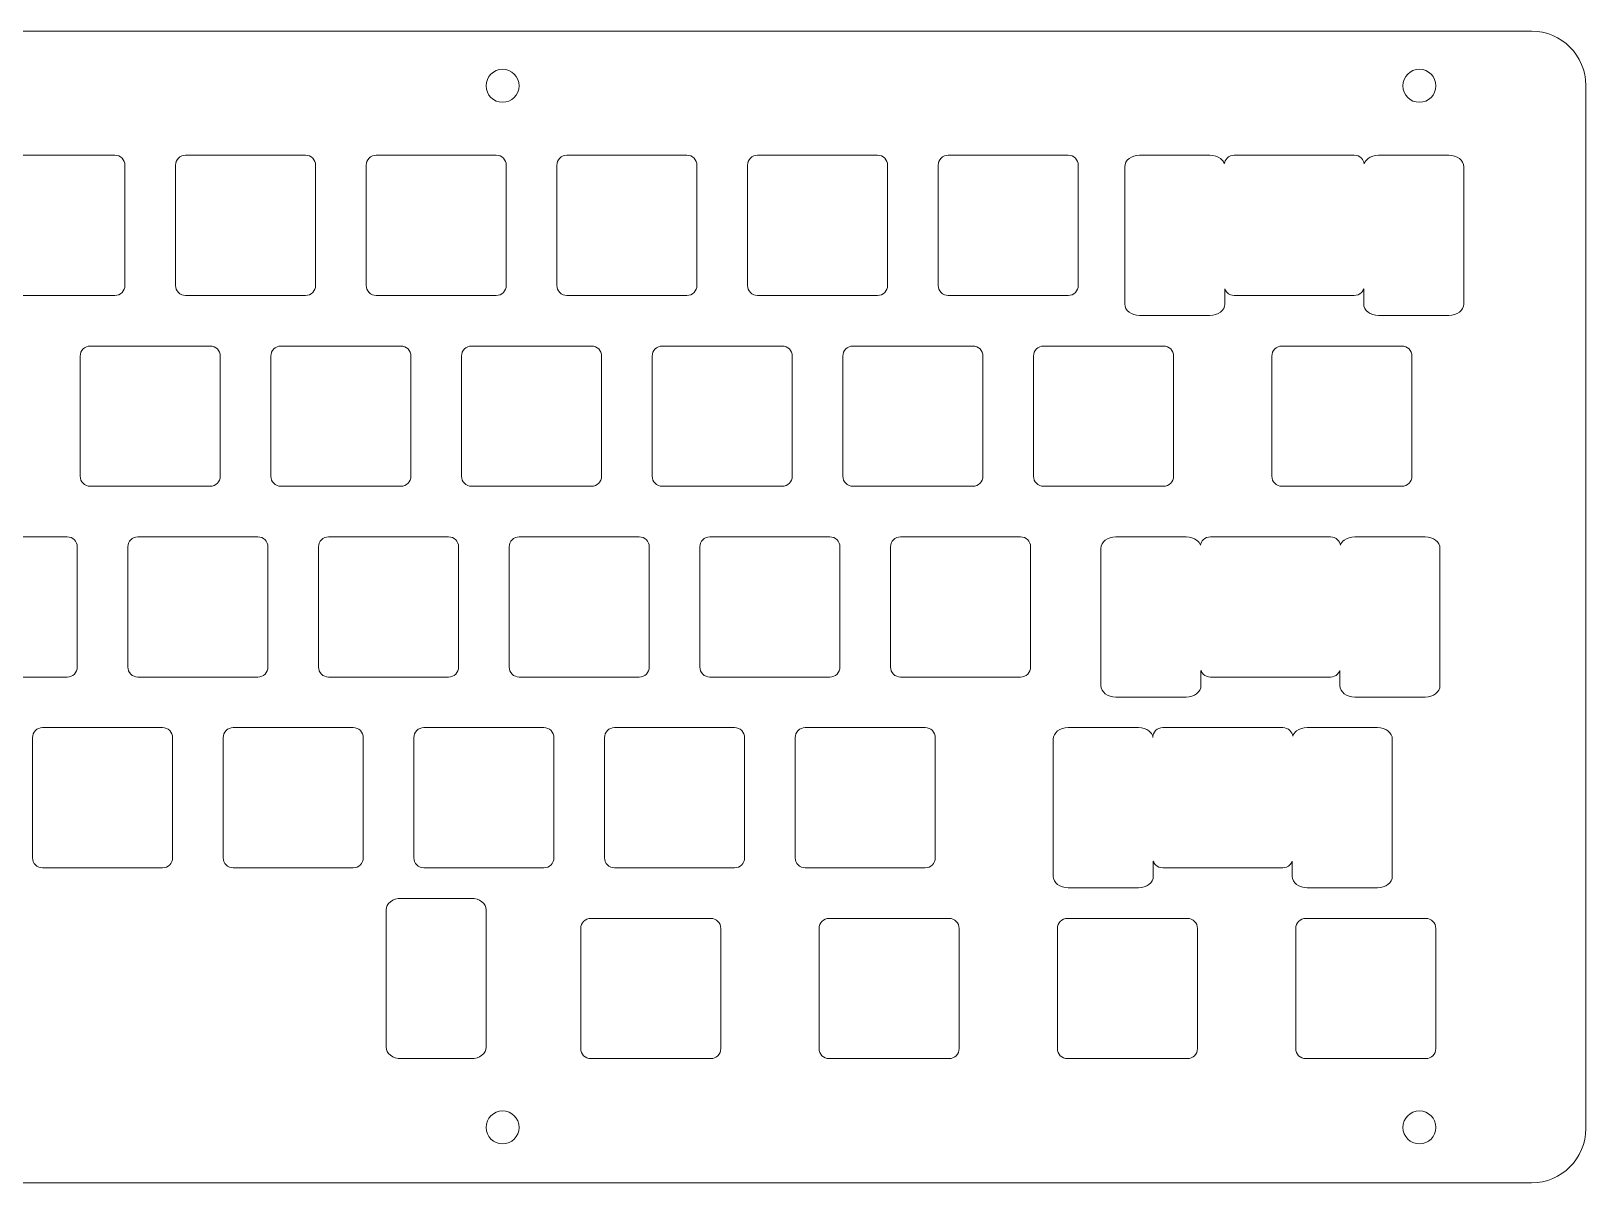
# Model space of a CAD drawing. Header units: millimetres. Extents: x -153 to 153, y -58 to 58.
# Drawn here: x -2.3 to 153, y -57.5 to 57.5 of the extents above; entities that cross this region are included whole.
import ezdxf

# ---------------------------------------------------------------- set-up
doc = ezdxf.new("R2010")
doc.units = ezdxf.units.MM
doc.header["$MEASUREMENT"] = 0
doc.layers.add('Layer 6 - 1.5mm', color=7, linetype='Continuous')

msp = doc.modelspace()

# ---------------------------------------------------------------- linework, layer by layer
at = {"layer": 'Layer 6 - 1.5mm', "color": 250, "lineweight": 9}
for points, knots in [([(-147.5756, 57.5), (-147.5756, 57.5), (147.5756, 57.5), (147.5756, 57.5), (147.5756, 57.5), (150.5591, 57.5), (153.0001, 55.059), (153.0001, 52.0755), (153.0001, 52.0755), (153.0001, 52.0755), (153.0001, -52.0755), (153.0001, -52.0755), (153.0001, -52.0755), (153.0001, -55.0591), (150.5591, -57.5), (147.5756, -57.5), (147.5756, -57.5), (147.5756, -57.5), (-147.5756, -57.5), (-147.5756, -57.5), (-147.5756, -57.5), (-150.559, -57.5), (-153.0001, -55.0591), (-153.0001, -52.0755), (-153.0001, -52.0755), (-153.0001, -52.0755), (-153.0001, 52.0755), (-153.0001, 52.0755), (-153.0001, 52.0755), (-153.0001, 55.059), (-150.559, 57.5), (-147.5756, 57.5)], [0, 0, 0, 0, 0.11111111, 0.11111111, 0.11111111, 0.11111111, 0.22222222, 0.22222222, 0.22222222, 0.22222222, 0.33333333, 0.33333333, 0.33333333, 0.33333333, 0.44444444, 0.44444444, 0.44444444, 0.44444444, 0.55555556, 0.55555556, 0.55555556, 0.55555556, 0.66666667, 0.66666667, 0.66666667, 0.66666667, 0.77777778, 0.77777778, 0.77777778, 0.77777778, 1, 1, 1, 1]), ([(44.7614, 53.6925), (45.6727, 53.6925), (46.4114, 52.9538), (46.4114, 52.0425), (46.4114, 52.0425), (46.4114, 51.1312), (45.6727, 50.3925), (44.7614, 50.3925), (44.7614, 50.3925), (43.8501, 50.3925), (43.1115, 51.1312), (43.1115, 52.0425), (43.1115, 52.0425), (43.1115, 52.9538), (43.8501, 53.6925), (44.7614, 53.6925)], [0, 0, 0, 0, 0.2, 0.2, 0.2, 0.2, 0.4, 0.4, 0.4, 0.4, 0.6, 0.6, 0.6, 0.6, 1, 1, 1, 1]), ([(136.3615, 53.6925), (137.2728, 53.6925), (138.0114, 52.9538), (138.0114, 52.0425), (138.0114, 52.0425), (138.0114, 51.1312), (137.2728, 50.3925), (136.3615, 50.3925), (136.3615, 50.3925), (135.4502, 50.3925), (134.7115, 51.1312), (134.7115, 52.0425), (134.7115, 52.0425), (134.7115, 52.9538), (135.4502, 53.6925), (136.3615, 53.6925)], [0, 0, 0, 0, 0.2, 0.2, 0.2, 0.2, 0.4, 0.4, 0.4, 0.4, 0.6, 0.6, 0.6, 0.6, 1, 1, 1, 1]), ([(44.7617, -50.3074), (45.673, -50.3074), (46.4118, -51.0461), (46.4118, -51.9574), (46.4118, -51.9574), (46.4118, -52.8687), (45.673, -53.6074), (44.7617, -53.6074), (44.7617, -53.6074), (43.8504, -53.6074), (43.1117, -52.8687), (43.1117, -51.9574), (43.1117, -51.9574), (43.1117, -51.0461), (43.8504, -50.3074), (44.7617, -50.3074)], [0, 0, 0, 0, 0.2, 0.2, 0.2, 0.2, 0.4, 0.4, 0.4, 0.4, 0.6, 0.6, 0.6, 0.6, 1, 1, 1, 1]), ([(136.3618, -50.3074), (137.2731, -50.3074), (138.0118, -51.0461), (138.0118, -51.9574), (138.0118, -51.9574), (138.0118, -52.8687), (137.2731, -53.6074), (136.3618, -53.6074), (136.3618, -53.6074), (135.4505, -53.6074), (134.7117, -52.8687), (134.7117, -51.9574), (134.7117, -51.9574), (134.7117, -51.0461), (135.4505, -50.3074), (136.3618, -50.3074)], [0, 0, 0, 0, 0.2, 0.2, 0.2, 0.2, 0.4, 0.4, 0.4, 0.4, 0.6, 0.6, 0.6, 0.6, 1, 1, 1, 1])]:
    msp.add_open_spline(points, degree=3, knots=knots, dxfattribs=at)
at = {"layer": 'Layer 6 - 1.5mm', "lineweight": 9}
for points in [[(-5.9634, 45.107), (-5.9634, 45.107), (6.0366, 45.107), (6.0366, 45.107)], [(13.0866, 45.107), (13.0866, 45.107), (25.0866, 45.107), (25.0866, 45.107)], [(32.1366, 45.107), (32.1366, 45.107), (44.1366, 45.107), (44.1366, 45.107)], [(51.1866, 45.107), (51.1866, 45.107), (63.1867, 45.107), (63.1867, 45.107)], [(70.2367, 45.107), (70.2367, 45.107), (82.2367, 45.107), (82.2367, 45.107)], [(89.2867, 45.107), (89.2867, 45.107), (101.2867, 45.107), (101.2867, 45.107)], [(108.4052, 45.107), (108.4052, 45.107), (115.4422, 45.107), (115.4422, 45.107)], [(117.8617, 45.107), (117.8617, 45.107), (129.8617, 45.107), (129.8617, 45.107)], [(132.2813, 45.107), (132.2813, 45.107), (139.3181, 45.107), (139.3181, 45.107)], [(7.0366, 44.107), (7.0366, 44.107), (7.0366, 32.107), (7.0366, 32.107)], [(12.0866, 44.107), (12.0866, 44.107), (12.0866, 32.107), (12.0866, 32.107)], [(26.0866, 44.107), (26.0866, 44.107), (26.0866, 32.107), (26.0866, 32.107)], [(31.1366, 44.107), (31.1366, 44.107), (31.1366, 32.107), (31.1366, 32.107)], [(45.1366, 44.107), (45.1366, 44.107), (45.1366, 32.107), (45.1366, 32.107)], [(50.1866, 44.107), (50.1866, 44.107), (50.1866, 32.107), (50.1866, 32.107)], [(64.1867, 44.107), (64.1867, 44.107), (64.1867, 32.107), (64.1867, 32.107)], [(69.2367, 44.107), (69.2367, 44.107), (69.2367, 32.107), (69.2367, 32.107)], [(83.2367, 44.107), (83.2367, 44.107), (83.2367, 32.107), (83.2367, 32.107)], [(88.2867, 44.107), (88.2867, 44.107), (88.2867, 32.107), (88.2867, 32.107)], [(102.2867, 44.107), (102.2867, 44.107), (102.2867, 32.107), (102.2867, 32.107)], [(106.9237, 43.9641), (106.9237, 43.9641), (106.9237, 30.2499), (106.9237, 30.2499)], [(140.7997, 43.9641), (140.7997, 43.9641), (140.7997, 30.2499), (140.7997, 30.2499)], [(-5.9634, 31.107), (-5.9634, 31.107), (6.0366, 31.107), (6.0366, 31.107)], [(13.0866, 31.107), (13.0866, 31.107), (25.0866, 31.107), (25.0866, 31.107)], [(32.1366, 31.107), (32.1366, 31.107), (44.1366, 31.107), (44.1366, 31.107)], [(51.1866, 31.107), (51.1866, 31.107), (63.1867, 31.107), (63.1867, 31.107)], [(70.2367, 31.107), (70.2367, 31.107), (82.2367, 31.107), (82.2367, 31.107)], [(89.2867, 31.107), (89.2867, 31.107), (101.2867, 31.107), (101.2867, 31.107)], [(116.9237, 31.7604), (116.9237, 31.7604), (116.9237, 30.2499), (116.9237, 30.2499)], [(117.8617, 31.107), (117.8617, 31.107), (129.8617, 31.107), (129.8617, 31.107)], [(130.7997, 31.7604), (130.7997, 31.7604), (130.7997, 30.2499), (130.7997, 30.2499)], [(108.4052, 29.107), (108.4052, 29.107), (115.4422, 29.107), (115.4422, 29.107)], [(132.2813, 29.107), (132.2813, 29.107), (139.3181, 29.107), (139.3181, 29.107)], [(2.5616, 25.057), (2.5616, 25.057), (2.5616, 13.057), (2.5616, 13.057)], [(3.5616, 26.057), (3.5616, 26.057), (15.5616, 26.057), (15.5616, 26.057)], [(16.5616, 25.057), (16.5616, 25.057), (16.5616, 13.057), (16.5616, 13.057)], [(21.6116, 25.057), (21.6116, 25.057), (21.6116, 13.057), (21.6116, 13.057)], [(22.6116, 26.057), (22.6116, 26.057), (34.6116, 26.057), (34.6116, 26.057)], [(35.6116, 25.057), (35.6116, 25.057), (35.6116, 13.057), (35.6116, 13.057)], [(40.6616, 25.057), (40.6616, 25.057), (40.6616, 13.057), (40.6616, 13.057)], [(41.6616, 26.057), (41.6616, 26.057), (53.6617, 26.057), (53.6617, 26.057)], [(54.6617, 25.057), (54.6617, 25.057), (54.6617, 13.057), (54.6617, 13.057)], [(59.7117, 25.057), (59.7117, 25.057), (59.7117, 13.057), (59.7117, 13.057)], [(60.7117, 26.057), (60.7117, 26.057), (72.7117, 26.057), (72.7117, 26.057)], [(73.7117, 25.057), (73.7117, 25.057), (73.7117, 13.057), (73.7117, 13.057)], [(78.7617, 25.057), (78.7617, 25.057), (78.7617, 13.057), (78.7617, 13.057)], [(79.7617, 26.057), (79.7617, 26.057), (91.7617, 26.057), (91.7617, 26.057)], [(92.7617, 25.057), (92.7617, 25.057), (92.7617, 13.057), (92.7617, 13.057)], [(97.8117, 25.057), (97.8117, 25.057), (97.8117, 13.057), (97.8117, 13.057)], [(98.8117, 26.057), (98.8117, 26.057), (110.8117, 26.057), (110.8117, 26.057)], [(111.8117, 25.057), (111.8117, 25.057), (111.8117, 13.057), (111.8117, 13.057)], [(121.6242, 25.057), (121.6242, 25.057), (121.6242, 13.057), (121.6242, 13.057)], [(122.6242, 26.057), (122.6242, 26.057), (134.6242, 26.057), (134.6242, 26.057)], [(135.6242, 25.057), (135.6242, 25.057), (135.6242, 13.057), (135.6242, 13.057)], [(3.5616, 12.057), (3.5616, 12.057), (15.5616, 12.057), (15.5616, 12.057)], [(22.6116, 12.057), (22.6116, 12.057), (34.6116, 12.057), (34.6116, 12.057)], [(41.6616, 12.057), (41.6616, 12.057), (53.6617, 12.057), (53.6617, 12.057)], [(60.7117, 12.057), (60.7117, 12.057), (72.7117, 12.057), (72.7117, 12.057)], [(79.7617, 12.057), (79.7617, 12.057), (91.7617, 12.057), (91.7617, 12.057)], [(98.8117, 12.057), (98.8117, 12.057), (110.8117, 12.057), (110.8117, 12.057)], [(122.6242, 12.057), (122.6242, 12.057), (134.6242, 12.057), (134.6242, 12.057)], [(-10.7259, 7.007), (-10.7259, 7.007), (1.2741, 7.007), (1.2741, 7.007)], [(8.3241, 7.007), (8.3241, 7.007), (20.3241, 7.007), (20.3241, 7.007)], [(27.3741, 7.007), (27.3741, 7.007), (39.3741, 7.007), (39.3741, 7.007)], [(46.4241, 7.007), (46.4241, 7.007), (58.4242, 7.007), (58.4242, 7.007)], [(65.4742, 7.007), (65.4742, 7.007), (77.4742, 7.007), (77.4742, 7.007)], [(84.5242, 7.007), (84.5242, 7.007), (96.5242, 7.007), (96.5242, 7.007)], [(106.0242, 7.0068), (106.0242, 7.0068), (113.0608, 7.0068), (113.0608, 7.0068)], [(115.4805, 7.007), (115.4805, 7.007), (127.4805, 7.007), (127.4805, 7.007)], [(129.9, 7.007), (129.9, 7.007), (136.9369, 7.007), (136.9369, 7.007)], [(2.2741, 6.007), (2.2741, 6.007), (2.2741, -5.993), (2.2741, -5.993)], [(7.3241, 6.007), (7.3241, 6.007), (7.3241, -5.993), (7.3241, -5.993)], [(21.3241, 6.007), (21.3241, 6.007), (21.3241, -5.993), (21.3241, -5.993)], [(26.3741, 6.007), (26.3741, 6.007), (26.3741, -5.993), (26.3741, -5.993)], [(40.3741, 6.007), (40.3741, 6.007), (40.3741, -5.993), (40.3741, -5.993)], [(45.4241, 6.007), (45.4241, 6.007), (45.4241, -5.993), (45.4241, -5.993)], [(59.4242, 6.007), (59.4242, 6.007), (59.4242, -5.993), (59.4242, -5.993)], [(64.4742, 6.007), (64.4742, 6.007), (64.4742, -5.993), (64.4742, -5.993)], [(78.4742, 6.007), (78.4742, 6.007), (78.4742, -5.993), (78.4742, -5.993)], [(83.5242, 6.007), (83.5242, 6.007), (83.5242, -5.993), (83.5242, -5.993)], [(97.5242, 6.007), (97.5242, 6.007), (97.5242, -5.993), (97.5242, -5.993)], [(104.5428, 5.8639), (104.5428, 5.8639), (104.5428, -7.8499), (104.5428, -7.8499)], [(138.4185, 5.8641), (138.4185, 5.8641), (138.4185, -7.8501), (138.4185, -7.8501)], [(-10.7259, -6.993), (-10.7259, -6.993), (1.2741, -6.993), (1.2741, -6.993)], [(8.3241, -6.993), (8.3241, -6.993), (20.3241, -6.993), (20.3241, -6.993)], [(27.3741, -6.993), (27.3741, -6.993), (39.3741, -6.993), (39.3741, -6.993)], [(46.4241, -6.993), (46.4241, -6.993), (58.4242, -6.993), (58.4242, -6.993)], [(65.4742, -6.993), (65.4742, -6.993), (77.4742, -6.993), (77.4742, -6.993)], [(84.5242, -6.993), (84.5242, -6.993), (96.5242, -6.993), (96.5242, -6.993)], [(114.5422, -6.3389), (114.5422, -6.3389), (114.5422, -7.8499), (114.5422, -7.8499)], [(115.4805, -6.993), (115.4805, -6.993), (127.4805, -6.993), (127.4805, -6.993)], [(128.4185, -6.3396), (128.4185, -6.3396), (128.4185, -7.8501), (128.4185, -7.8501)], [(106.0242, -8.9928), (106.0242, -8.9928), (113.0608, -8.9928), (113.0608, -8.9928)], [(129.9, -8.993), (129.9, -8.993), (136.9369, -8.993), (136.9369, -8.993)], [(-1.2009, -12.043), (-1.2009, -12.043), (10.7991, -12.043), (10.7991, -12.043)], [(17.8491, -12.043), (17.8491, -12.043), (29.8491, -12.043), (29.8491, -12.043)], [(36.8991, -12.043), (36.8991, -12.043), (48.8991, -12.043), (48.8991, -12.043)], [(55.9492, -12.043), (55.9492, -12.043), (67.9492, -12.043), (67.9492, -12.043)], [(74.9992, -12.043), (74.9992, -12.043), (86.9992, -12.043), (86.9992, -12.043)], [(101.2617, -12.0432), (101.2617, -12.0432), (108.2983, -12.0432), (108.2983, -12.0432)], [(110.718, -12.043), (110.718, -12.043), (122.718, -12.043), (122.718, -12.043)], [(125.1375, -12.043), (125.1375, -12.043), (132.1745, -12.043), (132.1745, -12.043)], [(-2.2009, -13.043), (-2.2009, -13.043), (-2.2009, -25.043), (-2.2009, -25.043)], [(11.7991, -13.043), (11.7991, -13.043), (11.7991, -25.043), (11.7991, -25.043)], [(16.8491, -13.043), (16.8491, -13.043), (16.8491, -25.043), (16.8491, -25.043)], [(30.8491, -13.043), (30.8491, -13.043), (30.8491, -25.043), (30.8491, -25.043)], [(35.8991, -13.043), (35.8991, -13.043), (35.8991, -25.043), (35.8991, -25.043)], [(49.8991, -13.043), (49.8991, -13.043), (49.8991, -25.043), (49.8991, -25.043)], [(54.9492, -13.043), (54.9492, -13.043), (54.9492, -25.043), (54.9492, -25.043)], [(68.9492, -13.043), (68.9492, -13.043), (68.9492, -25.043), (68.9492, -25.043)], [(73.9992, -13.043), (73.9992, -13.043), (73.9992, -25.043), (73.9992, -25.043)], [(87.9992, -13.043), (87.9992, -13.043), (87.9992, -25.043), (87.9992, -25.043)], [(99.7803, -13.1861), (99.7803, -13.1861), (99.7803, -26.8999), (99.7803, -26.8999)], [(133.656, -13.1859), (133.656, -13.1859), (133.656, -26.9001), (133.656, -26.9001)], [(-1.2009, -26.043), (-1.2009, -26.043), (10.7991, -26.043), (10.7991, -26.043)], [(17.8491, -26.043), (17.8491, -26.043), (29.8491, -26.043), (29.8491, -26.043)], [(36.8991, -26.043), (36.8991, -26.043), (48.8991, -26.043), (48.8991, -26.043)], [(55.9492, -26.043), (55.9492, -26.043), (67.9492, -26.043), (67.9492, -26.043)], [(74.9992, -26.043), (74.9992, -26.043), (86.9992, -26.043), (86.9992, -26.043)], [(109.7797, -25.3889), (109.7797, -25.3889), (109.7797, -26.8999), (109.7797, -26.8999)], [(110.718, -26.043), (110.718, -26.043), (122.718, -26.043), (122.718, -26.043)], [(123.656, -25.3896), (123.656, -25.3896), (123.656, -26.9001), (123.656, -26.9001)], [(41.6487, -29.0932), (41.6487, -29.0932), (34.6121, -29.0932), (34.6121, -29.0932)], [(101.2617, -28.0428), (101.2617, -28.0428), (108.2983, -28.0428), (108.2983, -28.0428)], [(125.1375, -28.043), (125.1375, -28.043), (132.1745, -28.043), (132.1745, -28.043)], [(33.1307, -43.9499), (33.1307, -43.9499), (33.1307, -30.2361), (33.1307, -30.2361)], [(43.1301, -43.9499), (43.1301, -43.9499), (43.1301, -30.2361), (43.1301, -30.2361)], [(52.568, -32.093), (52.568, -32.093), (52.568, -44.093), (52.568, -44.093)], [(53.568, -31.093), (53.568, -31.093), (65.568, -31.093), (65.568, -31.093)], [(66.568, -32.093), (66.568, -32.093), (66.568, -44.093), (66.568, -44.093)], [(76.3805, -32.093), (76.3805, -32.093), (76.3805, -44.093), (76.3805, -44.093)], [(77.3805, -31.093), (77.3805, -31.093), (89.3805, -31.093), (89.3805, -31.093)], [(90.3805, -32.093), (90.3805, -32.093), (90.3805, -44.093), (90.3805, -44.093)], [(100.193, -32.093), (100.193, -32.093), (100.193, -44.093), (100.193, -44.093)], [(101.193, -31.093), (101.193, -31.093), (113.193, -31.093), (113.193, -31.093)], [(114.193, -32.093), (114.193, -32.093), (114.193, -44.093), (114.193, -44.093)], [(124.0055, -32.093), (124.0055, -32.093), (124.0055, -44.093), (124.0055, -44.093)], [(125.0055, -31.093), (125.0055, -31.093), (137.0054, -31.093), (137.0054, -31.093)], [(138.0054, -32.093), (138.0054, -32.093), (138.0054, -44.093), (138.0054, -44.093)], [(41.6487, -45.0928), (41.6487, -45.0928), (34.6121, -45.0928), (34.6121, -45.0928)], [(53.568, -45.093), (53.568, -45.093), (65.568, -45.093), (65.568, -45.093)], [(77.3805, -45.093), (77.3805, -45.093), (89.3805, -45.093), (89.3805, -45.093)], [(101.193, -45.093), (101.193, -45.093), (113.193, -45.093), (113.193, -45.093)], [(125.0055, -45.093), (125.0055, -45.093), (137.0054, -45.093), (137.0054, -45.093)]]:
    msp.add_open_spline(points, degree=3, dxfattribs=at)
for points in [[(7.0366, 44.107), (7.0366, 44.3722), (6.9312, 44.6266), (6.7437, 44.8141), (6.7437, 44.8141), (6.5562, 45.0016), (6.3018, 45.107), (6.0366, 45.107)], [(13.0866, 45.107), (12.8214, 45.107), (12.567, 45.0016), (12.3795, 44.8141), (12.3795, 44.8141), (12.192, 44.6266), (12.0866, 44.3722), (12.0866, 44.107)], [(26.0866, 44.107), (26.0866, 44.3722), (25.9812, 44.6266), (25.7937, 44.8141), (25.7937, 44.8141), (25.6062, 45.0016), (25.3518, 45.107), (25.0866, 45.107)], [(32.1366, 45.107), (31.8714, 45.107), (31.617, 45.0016), (31.4295, 44.8141), (31.4295, 44.8141), (31.242, 44.6266), (31.1366, 44.3722), (31.1366, 44.107)], [(45.1366, 44.107), (45.1366, 44.3722), (45.0312, 44.6266), (44.8437, 44.8141), (44.8437, 44.8141), (44.6562, 45.0016), (44.4018, 45.107), (44.1366, 45.107)], [(51.1866, 45.107), (50.9214, 45.107), (50.667, 45.0016), (50.4795, 44.8141), (50.4795, 44.8141), (50.292, 44.6266), (50.1866, 44.3722), (50.1866, 44.107)], [(64.1867, 44.107), (64.1867, 44.3722), (64.0813, 44.6266), (63.8938, 44.8141), (63.8938, 44.8141), (63.7063, 45.0016), (63.4519, 45.107), (63.1867, 45.107)], [(70.2367, 45.107), (69.9715, 45.107), (69.7171, 45.0016), (69.5296, 44.8141), (69.5296, 44.8141), (69.3421, 44.6266), (69.2367, 44.3722), (69.2367, 44.107)], [(83.2367, 44.107), (83.2367, 44.3722), (83.1313, 44.6266), (82.9438, 44.8141), (82.9438, 44.8141), (82.7563, 45.0016), (82.5019, 45.107), (82.2367, 45.107)], [(89.2867, 45.107), (89.0215, 45.107), (88.7671, 45.0016), (88.5796, 44.8141), (88.5796, 44.8141), (88.3921, 44.6266), (88.2867, 44.3722), (88.2867, 44.107)], [(102.2867, 44.107), (102.2867, 44.3722), (102.1813, 44.6266), (101.9938, 44.8141), (101.9938, 44.8141), (101.8063, 45.0016), (101.5518, 45.107), (101.2867, 45.107)], [(108.4052, 45.107), (108.0123, 45.107), (107.6354, 44.9865), (107.3576, 44.7723), (107.3576, 44.7723), (107.0798, 44.558), (106.9237, 44.2672), (106.9237, 43.9641)], [(116.8734, 44.2594), (116.8068, 44.4518), (116.6754, 44.6292), (116.4898, 44.7723), (116.4898, 44.7723), (116.2121, 44.9865), (115.8351, 45.107), (115.4422, 45.107)], [(117.8617, 45.107), (117.5965, 45.107), (117.3421, 45.0016), (117.1546, 44.8141), (117.1546, 44.8141), (117.0034, 44.6629), (116.9055, 44.4682), (116.8734, 44.2594)], [(130.85, 44.2594), (130.8179, 44.4682), (130.7199, 44.663), (130.5688, 44.8141), (130.5688, 44.8141), (130.3814, 45.0015), (130.1269, 45.107), (129.8617, 45.107)], [(132.2813, 45.107), (131.8883, 45.107), (131.5114, 44.9865), (131.2336, 44.7723), (131.2336, 44.7723), (131.048, 44.6291), (130.9166, 44.4518), (130.85, 44.2594)], [(140.7997, 43.9641), (140.7997, 44.2672), (140.6436, 44.558), (140.3658, 44.7723), (140.3658, 44.7723), (140.088, 44.9865), (139.7111, 45.107), (139.3181, 45.107)], [(6.0366, 31.107), (6.3018, 31.107), (6.5562, 31.2124), (6.7437, 31.3999), (6.7437, 31.3999), (6.9312, 31.5874), (7.0366, 31.8418), (7.0366, 32.107)], [(12.0866, 32.107), (12.0866, 31.8418), (12.192, 31.5874), (12.3795, 31.3999), (12.3795, 31.3999), (12.567, 31.2124), (12.8214, 31.107), (13.0866, 31.107)], [(25.0866, 31.107), (25.3518, 31.107), (25.6062, 31.2124), (25.7937, 31.3999), (25.7937, 31.3999), (25.9812, 31.5874), (26.0866, 31.8418), (26.0866, 32.107)], [(31.1366, 32.107), (31.1366, 31.8418), (31.242, 31.5874), (31.4295, 31.3999), (31.4295, 31.3999), (31.617, 31.2124), (31.8714, 31.107), (32.1366, 31.107)], [(44.1366, 31.107), (44.4018, 31.107), (44.6562, 31.2124), (44.8437, 31.3999), (44.8437, 31.3999), (45.0312, 31.5874), (45.1366, 31.8418), (45.1366, 32.107)], [(50.1866, 32.107), (50.1866, 31.8418), (50.292, 31.5874), (50.4795, 31.3999), (50.4795, 31.3999), (50.667, 31.2124), (50.9214, 31.107), (51.1866, 31.107)], [(63.1867, 31.107), (63.4519, 31.107), (63.7063, 31.2124), (63.8938, 31.3999), (63.8938, 31.3999), (64.0813, 31.5874), (64.1867, 31.8418), (64.1867, 32.107)], [(69.2367, 32.107), (69.2367, 31.8418), (69.3421, 31.5874), (69.5296, 31.3999), (69.5296, 31.3999), (69.7171, 31.2124), (69.9715, 31.107), (70.2367, 31.107)], [(82.2367, 31.107), (82.5019, 31.107), (82.7563, 31.2124), (82.9438, 31.3999), (82.9438, 31.3999), (83.1313, 31.5874), (83.2367, 31.8418), (83.2367, 32.107)], [(88.2867, 32.107), (88.2867, 31.8418), (88.3921, 31.5874), (88.5796, 31.3999), (88.5796, 31.3999), (88.7671, 31.2124), (89.0215, 31.107), (89.2867, 31.107)], [(101.2867, 31.107), (101.5518, 31.107), (101.8063, 31.2124), (101.9938, 31.3999), (101.9938, 31.3999), (102.1813, 31.5874), (102.2867, 31.8418), (102.2867, 32.107)], [(116.9237, 31.7604), (116.9732, 31.6262), (117.0515, 31.503), (117.1546, 31.3999), (117.1546, 31.3999), (117.3421, 31.2124), (117.5965, 31.107), (117.8617, 31.107)], [(129.8617, 31.107), (130.1269, 31.107), (130.3813, 31.2124), (130.5688, 31.3999), (130.5688, 31.3999), (130.6719, 31.503), (130.7502, 31.6262), (130.7997, 31.7604)], [(106.9237, 30.2499), (106.9237, 29.9468), (107.0798, 29.656), (107.3576, 29.4417), (107.3576, 29.4417), (107.6354, 29.2275), (108.0123, 29.107), (108.4052, 29.107)], [(115.4422, 29.107), (115.8351, 29.107), (116.212, 29.2275), (116.4898, 29.4417), (116.4898, 29.4417), (116.7676, 29.656), (116.9237, 29.9468), (116.9237, 30.2499)], [(130.7997, 30.2499), (130.7997, 29.9468), (130.9557, 29.656), (131.2336, 29.4417), (131.2336, 29.4417), (131.5114, 29.2275), (131.8883, 29.107), (132.2813, 29.107)], [(139.3181, 29.107), (139.7111, 29.107), (140.088, 29.2275), (140.3658, 29.4417), (140.3658, 29.4417), (140.6436, 29.656), (140.7997, 29.9468), (140.7997, 30.2499)], [(3.5616, 26.057), (3.2964, 26.057), (3.042, 25.9516), (2.8545, 25.7641), (2.8545, 25.7641), (2.667, 25.5766), (2.5616, 25.3222), (2.5616, 25.057)], [(16.5616, 25.057), (16.5616, 25.3222), (16.4562, 25.5766), (16.2687, 25.7641), (16.2687, 25.7641), (16.0812, 25.9516), (15.8268, 26.057), (15.5616, 26.057)], [(22.6116, 26.057), (22.3464, 26.057), (22.092, 25.9516), (21.9045, 25.7641), (21.9045, 25.7641), (21.717, 25.5766), (21.6116, 25.3222), (21.6116, 25.057)], [(35.6116, 25.057), (35.6116, 25.3222), (35.5062, 25.5766), (35.3187, 25.7641), (35.3187, 25.7641), (35.1312, 25.9516), (34.8769, 26.057), (34.6116, 26.057)], [(41.6616, 26.057), (41.3964, 26.057), (41.1421, 25.9516), (40.9546, 25.7641), (40.9546, 25.7641), (40.7671, 25.5766), (40.6616, 25.3222), (40.6616, 25.057)], [(54.6617, 25.057), (54.6617, 25.3222), (54.5563, 25.5766), (54.3688, 25.7641), (54.3688, 25.7641), (54.1813, 25.9516), (53.9269, 26.057), (53.6617, 26.057)], [(60.7117, 26.057), (60.4465, 26.057), (60.1921, 25.9516), (60.0046, 25.7641), (60.0046, 25.7641), (59.8171, 25.5766), (59.7117, 25.3222), (59.7117, 25.057)], [(73.7117, 25.057), (73.7117, 25.3222), (73.6062, 25.5766), (73.4187, 25.7641), (73.4187, 25.7641), (73.2312, 25.9516), (72.9769, 26.057), (72.7117, 26.057)], [(79.7617, 26.057), (79.4965, 26.057), (79.2421, 25.9516), (79.0546, 25.7641), (79.0546, 25.7641), (78.8671, 25.5766), (78.7617, 25.3222), (78.7617, 25.057)], [(92.7617, 25.057), (92.7617, 25.3222), (92.6563, 25.5766), (92.4688, 25.7641), (92.4688, 25.7641), (92.2813, 25.9516), (92.0269, 26.057), (91.7617, 26.057)], [(98.8117, 26.057), (98.5465, 26.057), (98.2921, 25.9516), (98.1046, 25.7641), (98.1046, 25.7641), (97.9171, 25.5766), (97.8117, 25.3222), (97.8117, 25.057)], [(111.8117, 25.057), (111.8117, 25.3222), (111.7063, 25.5766), (111.5188, 25.7641), (111.5188, 25.7641), (111.3313, 25.9516), (111.0769, 26.057), (110.8117, 26.057)], [(122.6242, 26.057), (122.359, 26.057), (122.1046, 25.9516), (121.9171, 25.7641), (121.9171, 25.7641), (121.7296, 25.5766), (121.6242, 25.3222), (121.6242, 25.057)], [(135.6242, 25.057), (135.6242, 25.3222), (135.5188, 25.5766), (135.3313, 25.7641), (135.3313, 25.7641), (135.1438, 25.9516), (134.8894, 26.057), (134.6242, 26.057)], [(2.5616, 13.057), (2.5616, 12.7918), (2.667, 12.5374), (2.8545, 12.3499), (2.8545, 12.3499), (3.042, 12.1624), (3.2964, 12.057), (3.5616, 12.057)], [(15.5616, 12.057), (15.8268, 12.057), (16.0812, 12.1624), (16.2687, 12.3499), (16.2687, 12.3499), (16.4562, 12.5374), (16.5616, 12.7918), (16.5616, 13.057)], [(21.6116, 13.057), (21.6116, 12.7918), (21.717, 12.5374), (21.9045, 12.3499), (21.9045, 12.3499), (22.092, 12.1624), (22.3464, 12.057), (22.6116, 12.057)], [(34.6116, 12.057), (34.8769, 12.057), (35.1312, 12.1624), (35.3187, 12.3499), (35.3187, 12.3499), (35.5062, 12.5374), (35.6116, 12.7918), (35.6116, 13.057)], [(40.6616, 13.057), (40.6616, 12.7918), (40.7671, 12.5374), (40.9546, 12.3499), (40.9546, 12.3499), (41.1421, 12.1624), (41.3964, 12.057), (41.6616, 12.057)], [(53.6617, 12.057), (53.9269, 12.057), (54.1813, 12.1624), (54.3688, 12.3499), (54.3688, 12.3499), (54.5563, 12.5374), (54.6617, 12.7918), (54.6617, 13.057)], [(59.7117, 13.057), (59.7117, 12.7918), (59.8171, 12.5374), (60.0046, 12.3499), (60.0046, 12.3499), (60.1921, 12.1624), (60.4465, 12.057), (60.7117, 12.057)], [(72.7117, 12.057), (72.9769, 12.057), (73.2312, 12.1624), (73.4187, 12.3499), (73.4187, 12.3499), (73.6062, 12.5374), (73.7117, 12.7918), (73.7117, 13.057)], [(78.7617, 13.057), (78.7617, 12.7918), (78.8671, 12.5374), (79.0546, 12.3499), (79.0546, 12.3499), (79.2421, 12.1624), (79.4965, 12.057), (79.7617, 12.057)], [(91.7617, 12.057), (92.0269, 12.057), (92.2813, 12.1624), (92.4688, 12.3499), (92.4688, 12.3499), (92.6563, 12.5374), (92.7617, 12.7918), (92.7617, 13.057)], [(97.8117, 13.057), (97.8117, 12.7918), (97.9171, 12.5374), (98.1046, 12.3499), (98.1046, 12.3499), (98.2921, 12.1624), (98.5465, 12.057), (98.8117, 12.057)], [(110.8117, 12.057), (111.0769, 12.057), (111.3313, 12.1624), (111.5188, 12.3499), (111.5188, 12.3499), (111.7063, 12.5374), (111.8117, 12.7918), (111.8117, 13.057)], [(121.6242, 13.057), (121.6242, 12.7918), (121.7296, 12.5374), (121.9171, 12.3499), (121.9171, 12.3499), (122.1046, 12.1624), (122.359, 12.057), (122.6242, 12.057)], [(134.6242, 12.057), (134.8894, 12.057), (135.1438, 12.1624), (135.3313, 12.3499), (135.3313, 12.3499), (135.5188, 12.5374), (135.6242, 12.7918), (135.6242, 13.057)], [(2.2741, 6.007), (2.2741, 6.2722), (2.1687, 6.5266), (1.9812, 6.7141), (1.9812, 6.7141), (1.7937, 6.9016), (1.5393, 7.007), (1.2741, 7.007)], [(8.3241, 7.007), (8.0589, 7.007), (7.8045, 6.9016), (7.617, 6.7141), (7.617, 6.7141), (7.4295, 6.5266), (7.3241, 6.2722), (7.3241, 6.007)], [(21.3241, 6.007), (21.3241, 6.2722), (21.2187, 6.5266), (21.0312, 6.7141), (21.0312, 6.7141), (20.8437, 6.9016), (20.5893, 7.007), (20.3241, 7.007)], [(27.3741, 7.007), (27.1089, 7.007), (26.8545, 6.9016), (26.667, 6.7141), (26.667, 6.7141), (26.4795, 6.5266), (26.3741, 6.2722), (26.3741, 6.007)], [(40.3741, 6.007), (40.3741, 6.2722), (40.2687, 6.5266), (40.0812, 6.7141), (40.0812, 6.7141), (39.8937, 6.9016), (39.6393, 7.007), (39.3741, 7.007)], [(46.4241, 7.007), (46.1589, 7.007), (45.9045, 6.9016), (45.717, 6.7141), (45.717, 6.7141), (45.5295, 6.5266), (45.4241, 6.2722), (45.4241, 6.007)], [(59.4242, 6.007), (59.4242, 6.2722), (59.3188, 6.5266), (59.1313, 6.7141), (59.1313, 6.7141), (58.9438, 6.9016), (58.6894, 7.007), (58.4242, 7.007)], [(65.4742, 7.007), (65.209, 7.007), (64.9546, 6.9016), (64.7671, 6.7141), (64.7671, 6.7141), (64.5796, 6.5266), (64.4742, 6.2722), (64.4742, 6.007)], [(78.4742, 6.007), (78.4742, 6.2722), (78.3688, 6.5266), (78.1813, 6.7141), (78.1813, 6.7141), (77.9938, 6.9016), (77.7393, 7.007), (77.4742, 7.007)], [(84.5242, 7.007), (84.259, 7.007), (84.0046, 6.9016), (83.8171, 6.7141), (83.8171, 6.7141), (83.6296, 6.5266), (83.5242, 6.2722), (83.5242, 6.007)], [(97.5242, 6.007), (97.5242, 6.2722), (97.4187, 6.5266), (97.2312, 6.7141), (97.2312, 6.7141), (97.0437, 6.9016), (96.7894, 7.007), (96.5242, 7.007)], [(106.0242, 7.0068), (105.6312, 7.0068), (105.2545, 6.8863), (104.9765, 6.672), (104.9765, 6.672), (104.6988, 6.4578), (104.5428, 6.167), (104.5428, 5.8639)], [(114.4921, 6.1587), (114.4255, 6.3512), (114.294, 6.5288), (114.1083, 6.672), (114.1083, 6.672), (113.8304, 6.8862), (113.4537, 7.0068), (113.0608, 7.0068)], [(115.4805, 7.007), (115.2152, 7.007), (114.9609, 6.9016), (114.7733, 6.7141), (114.7733, 6.7141), (114.6219, 6.5627), (114.5241, 6.3677), (114.4921, 6.1587)], [(128.4688, 6.1595), (128.4367, 6.3682), (128.3388, 6.563), (128.1876, 6.7141), (128.1876, 6.7141), (128.0001, 6.9016), (127.7457, 7.007), (127.4805, 7.007)], [(129.9, 7.007), (129.5069, 7.007), (129.1302, 6.8865), (128.8523, 6.6723), (128.8523, 6.6723), (128.6667, 6.5291), (128.5354, 6.3518), (128.4688, 6.1595)], [(138.4185, 5.8641), (138.4185, 6.1672), (138.2624, 6.458), (137.9846, 6.6723), (137.9846, 6.6723), (137.7066, 6.8865), (137.3299, 7.007), (136.9369, 7.007)], [(1.2741, -6.993), (1.5393, -6.993), (1.7937, -6.8876), (1.9812, -6.7001), (1.9812, -6.7001), (2.1687, -6.5126), (2.2741, -6.2582), (2.2741, -5.993)], [(7.3241, -5.993), (7.3241, -6.2582), (7.4295, -6.5126), (7.617, -6.7001), (7.617, -6.7001), (7.8045, -6.8876), (8.0589, -6.993), (8.3241, -6.993)], [(20.3241, -6.993), (20.5893, -6.993), (20.8437, -6.8876), (21.0312, -6.7001), (21.0312, -6.7001), (21.2187, -6.5126), (21.3241, -6.2582), (21.3241, -5.993)], [(26.3741, -5.993), (26.3741, -6.2582), (26.4795, -6.5126), (26.667, -6.7001), (26.667, -6.7001), (26.8545, -6.8876), (27.1089, -6.993), (27.3741, -6.993)], [(39.3741, -6.993), (39.6393, -6.993), (39.8937, -6.8876), (40.0812, -6.7001), (40.0812, -6.7001), (40.2687, -6.5126), (40.3741, -6.2582), (40.3741, -5.993)], [(45.4241, -5.993), (45.4241, -6.2582), (45.5295, -6.5126), (45.717, -6.7001), (45.717, -6.7001), (45.9045, -6.8876), (46.1589, -6.993), (46.4241, -6.993)], [(58.4242, -6.993), (58.6894, -6.993), (58.9438, -6.8876), (59.1313, -6.7001), (59.1313, -6.7001), (59.3188, -6.5126), (59.4242, -6.2582), (59.4242, -5.993)], [(64.4742, -5.993), (64.4742, -6.2582), (64.5796, -6.5126), (64.7671, -6.7001), (64.7671, -6.7001), (64.9546, -6.8876), (65.209, -6.993), (65.4742, -6.993)], [(77.4742, -6.993), (77.7393, -6.993), (77.9938, -6.8876), (78.1813, -6.7001), (78.1813, -6.7001), (78.3688, -6.5126), (78.4742, -6.2582), (78.4742, -5.993)], [(83.5242, -5.993), (83.5242, -6.2582), (83.6296, -6.5126), (83.8171, -6.7001), (83.8171, -6.7001), (84.0046, -6.8876), (84.259, -6.993), (84.5242, -6.993)], [(96.5242, -6.993), (96.7894, -6.993), (97.0437, -6.8876), (97.2312, -6.7001), (97.2312, -6.7001), (97.4187, -6.5126), (97.5242, -6.2582), (97.5242, -5.993)], [(114.5422, -6.3389), (114.5916, -6.4733), (114.6701, -6.597), (114.7733, -6.7001), (114.7733, -6.7001), (114.9608, -6.8876), (115.2152, -6.993), (115.4805, -6.993)], [(127.4805, -6.993), (127.7457, -6.993), (128, -6.8876), (128.1876, -6.7001), (128.1876, -6.7001), (128.2907, -6.597), (128.369, -6.4738), (128.4185, -6.3396)], [(104.5428, -7.8499), (104.5428, -8.153), (104.6988, -8.4438), (104.9765, -8.658), (104.9765, -8.658), (105.2545, -8.8723), (105.6312, -8.9928), (106.0242, -8.9928)], [(113.0608, -8.9928), (113.4537, -8.9928), (113.8304, -8.8723), (114.1083, -8.658), (114.1083, -8.658), (114.3861, -8.4438), (114.5422, -8.153), (114.5422, -7.8499)], [(128.4185, -7.8501), (128.4185, -8.1532), (128.5745, -8.444), (128.8523, -8.6583), (128.8523, -8.6583), (129.1302, -8.8725), (129.5069, -8.993), (129.9, -8.993)], [(136.9369, -8.993), (137.3299, -8.993), (137.7066, -8.8725), (137.9846, -8.6583), (137.9846, -8.6583), (138.2624, -8.444), (138.4185, -8.1532), (138.4185, -7.8501)], [(-1.2009, -12.043), (-1.4661, -12.043), (-1.7205, -12.1484), (-1.908, -12.3359), (-1.908, -12.3359), (-2.0955, -12.5234), (-2.2009, -12.7778), (-2.2009, -13.043)], [(11.7991, -13.043), (11.7991, -12.7778), (11.6937, -12.5234), (11.5062, -12.3359), (11.5062, -12.3359), (11.3187, -12.1484), (11.0643, -12.043), (10.7991, -12.043)], [(17.8491, -12.043), (17.5839, -12.043), (17.3295, -12.1484), (17.142, -12.3359), (17.142, -12.3359), (16.9545, -12.5234), (16.8491, -12.7778), (16.8491, -13.043)], [(30.8491, -13.043), (30.8491, -12.7778), (30.7437, -12.5234), (30.5562, -12.3359), (30.5562, -12.3359), (30.3687, -12.1484), (30.1143, -12.043), (29.8491, -12.043)], [(36.8991, -12.043), (36.6339, -12.043), (36.3795, -12.1484), (36.192, -12.3359), (36.192, -12.3359), (36.0045, -12.5234), (35.8991, -12.7778), (35.8991, -13.043)], [(49.8991, -13.043), (49.8991, -12.7778), (49.7937, -12.5234), (49.6062, -12.3359), (49.6062, -12.3359), (49.4187, -12.1484), (49.1643, -12.043), (48.8991, -12.043)], [(55.9492, -12.043), (55.684, -12.043), (55.4296, -12.1484), (55.2421, -12.3359), (55.2421, -12.3359), (55.0546, -12.5234), (54.9492, -12.7778), (54.9492, -13.043)], [(68.9492, -13.043), (68.9492, -12.7778), (68.8438, -12.5234), (68.6563, -12.3359), (68.6563, -12.3359), (68.4688, -12.1484), (68.2144, -12.043), (67.9492, -12.043)], [(74.9992, -12.043), (74.734, -12.043), (74.4796, -12.1484), (74.2921, -12.3359), (74.2921, -12.3359), (74.1046, -12.5234), (73.9992, -12.7778), (73.9992, -13.043)], [(87.9992, -13.043), (87.9992, -12.7778), (87.8938, -12.5234), (87.7063, -12.3359), (87.7063, -12.3359), (87.5188, -12.1484), (87.2644, -12.043), (86.9992, -12.043)], [(101.2617, -12.0432), (100.8686, -12.0432), (100.4919, -12.1637), (100.214, -12.378), (100.214, -12.378), (99.9363, -12.5922), (99.7803, -12.883), (99.7803, -13.1861)], [(109.7296, -12.8913), (109.663, -12.6988), (109.5315, -12.5212), (109.3458, -12.378), (109.3458, -12.378), (109.0679, -12.1638), (108.6912, -12.0432), (108.2983, -12.0432)], [(110.718, -12.043), (110.4527, -12.043), (110.1984, -12.1484), (110.0108, -12.3359), (110.0108, -12.3359), (109.8233, -12.5234), (109.718, -12.7778), (109.718, -13.043)], [(123.7063, -12.8905), (123.6742, -12.6818), (123.5763, -12.487), (123.4251, -12.3359), (123.4251, -12.3359), (123.2376, -12.1484), (122.9832, -12.043), (122.718, -12.043)], [(125.1375, -12.043), (124.7444, -12.043), (124.3677, -12.1635), (124.0898, -12.3777), (124.0898, -12.3777), (123.9042, -12.5209), (123.7729, -12.6982), (123.7063, -12.8905)], [(133.656, -13.1859), (133.656, -12.8828), (133.4999, -12.592), (133.222, -12.3777), (133.222, -12.3777), (132.9441, -12.1635), (132.5674, -12.043), (132.1745, -12.043)], [(-2.2009, -25.043), (-2.2009, -25.3082), (-2.0955, -25.5626), (-1.908, -25.7501), (-1.908, -25.7501), (-1.7205, -25.9376), (-1.4661, -26.043), (-1.2009, -26.043)], [(10.7991, -26.043), (11.0643, -26.043), (11.3187, -25.9376), (11.5062, -25.7501), (11.5062, -25.7501), (11.6937, -25.5626), (11.7991, -25.3082), (11.7991, -25.043)], [(16.8491, -25.043), (16.8491, -25.3082), (16.9545, -25.5626), (17.142, -25.7501), (17.142, -25.7501), (17.3295, -25.9376), (17.5839, -26.043), (17.8491, -26.043)], [(29.8491, -26.043), (30.1143, -26.043), (30.3687, -25.9376), (30.5562, -25.7501), (30.5562, -25.7501), (30.7437, -25.5626), (30.8491, -25.3082), (30.8491, -25.043)], [(35.8991, -25.043), (35.8991, -25.3082), (36.0045, -25.5626), (36.192, -25.7501), (36.192, -25.7501), (36.3795, -25.9376), (36.6339, -26.043), (36.8991, -26.043)], [(48.8991, -26.043), (49.1643, -26.043), (49.4187, -25.9376), (49.6062, -25.7501), (49.6062, -25.7501), (49.7937, -25.5626), (49.8991, -25.3082), (49.8991, -25.043)], [(54.9492, -25.043), (54.9492, -25.3082), (55.0546, -25.5626), (55.2421, -25.7501), (55.2421, -25.7501), (55.4296, -25.9376), (55.684, -26.043), (55.9492, -26.043)], [(67.9492, -26.043), (68.2144, -26.043), (68.4688, -25.9376), (68.6563, -25.7501), (68.6563, -25.7501), (68.8438, -25.5626), (68.9492, -25.3082), (68.9492, -25.043)], [(73.9992, -25.043), (73.9992, -25.3082), (74.1046, -25.5626), (74.2921, -25.7501), (74.2921, -25.7501), (74.4796, -25.9376), (74.734, -26.043), (74.9992, -26.043)], [(86.9992, -26.043), (87.2644, -26.043), (87.5188, -25.9376), (87.7063, -25.7501), (87.7063, -25.7501), (87.8938, -25.5626), (87.9992, -25.3082), (87.9992, -25.043)], [(109.7797, -25.3889), (109.8291, -25.5233), (109.9076, -25.647), (110.0108, -25.7501), (110.0108, -25.7501), (110.1983, -25.9376), (110.4527, -26.043), (110.718, -26.043)], [(122.718, -26.043), (122.9832, -26.043), (123.2375, -25.9376), (123.4251, -25.7501), (123.4251, -25.7501), (123.5282, -25.647), (123.6065, -25.5238), (123.656, -25.3896)], [(99.7803, -26.8999), (99.7803, -27.203), (99.9363, -27.4938), (100.214, -27.708), (100.214, -27.708), (100.4919, -27.9223), (100.8686, -28.0428), (101.2617, -28.0428)], [(108.2983, -28.0428), (108.6912, -28.0428), (109.0679, -27.9223), (109.3458, -27.708), (109.3458, -27.708), (109.6236, -27.4938), (109.7797, -27.203), (109.7797, -26.8999)], [(123.656, -26.9001), (123.656, -27.2032), (123.812, -27.494), (124.0898, -27.7083), (124.0898, -27.7083), (124.3677, -27.9225), (124.7444, -28.043), (125.1375, -28.043)], [(132.1745, -28.043), (132.5674, -28.043), (132.9441, -27.9225), (133.222, -27.7083), (133.222, -27.7083), (133.4999, -27.494), (133.656, -27.2032), (133.656, -26.9001)], [(34.6121, -29.0932), (34.2191, -29.0932), (33.8424, -29.2137), (33.5644, -29.428), (33.5644, -29.428), (33.2868, -29.6422), (33.1307, -29.933), (33.1307, -30.2361)], [(43.1301, -30.2361), (43.1301, -29.933), (42.974, -29.6422), (42.6962, -29.428), (42.6962, -29.428), (42.4183, -29.2137), (42.0416, -29.0932), (41.6487, -29.0932)], [(53.568, -31.093), (53.3027, -31.093), (53.0484, -31.1984), (52.8608, -31.3859), (52.8608, -31.3859), (52.6733, -31.5734), (52.568, -31.8278), (52.568, -32.093)], [(66.568, -32.093), (66.568, -31.8278), (66.4626, -31.5734), (66.2751, -31.3859), (66.2751, -31.3859), (66.0875, -31.1984), (65.8332, -31.093), (65.568, -31.093)], [(77.3805, -31.093), (77.1152, -31.093), (76.8609, -31.1984), (76.6733, -31.3859), (76.6733, -31.3859), (76.4858, -31.5734), (76.3805, -31.8278), (76.3805, -32.093)], [(90.3805, -32.093), (90.3805, -31.8278), (90.2751, -31.5734), (90.0876, -31.3859), (90.0876, -31.3859), (89.9, -31.1984), (89.6457, -31.093), (89.3805, -31.093)], [(101.193, -31.093), (100.9277, -31.093), (100.6734, -31.1984), (100.4858, -31.3859), (100.4858, -31.3859), (100.2983, -31.5734), (100.193, -31.8278), (100.193, -32.093)], [(114.193, -32.093), (114.193, -31.8278), (114.0876, -31.5734), (113.9001, -31.3859), (113.9001, -31.3859), (113.7125, -31.1984), (113.4582, -31.093), (113.193, -31.093)], [(125.0055, -31.093), (124.7402, -31.093), (124.4859, -31.1984), (124.2983, -31.3859), (124.2983, -31.3859), (124.1108, -31.5734), (124.0055, -31.8278), (124.0055, -32.093)], [(138.0054, -32.093), (138.0054, -31.8278), (137.9001, -31.5734), (137.7126, -31.3859), (137.7126, -31.3859), (137.525, -31.1984), (137.2707, -31.093), (137.0054, -31.093)], [(33.1307, -43.9499), (33.1307, -44.253), (33.2868, -44.5438), (33.5644, -44.758), (33.5644, -44.758), (33.8424, -44.9723), (34.2191, -45.0928), (34.6121, -45.0928)], [(41.6487, -45.0928), (42.0416, -45.0928), (42.4183, -44.9723), (42.6962, -44.758), (42.6962, -44.758), (42.974, -44.5438), (43.1301, -44.253), (43.1301, -43.9499)], [(52.568, -44.093), (52.568, -44.3582), (52.6733, -44.6126), (52.8608, -44.8001), (52.8608, -44.8001), (53.0484, -44.9876), (53.3027, -45.093), (53.568, -45.093)], [(65.568, -45.093), (65.8332, -45.093), (66.0875, -44.9876), (66.2751, -44.8001), (66.2751, -44.8001), (66.4626, -44.6126), (66.568, -44.3582), (66.568, -44.093)], [(76.3805, -44.093), (76.3805, -44.3582), (76.4858, -44.6126), (76.6733, -44.8001), (76.6733, -44.8001), (76.8609, -44.9876), (77.1152, -45.093), (77.3805, -45.093)], [(89.3805, -45.093), (89.6457, -45.093), (89.9, -44.9876), (90.0876, -44.8001), (90.0876, -44.8001), (90.2751, -44.6126), (90.3805, -44.3582), (90.3805, -44.093)], [(100.193, -44.093), (100.193, -44.3582), (100.2983, -44.6126), (100.4858, -44.8001), (100.4858, -44.8001), (100.6734, -44.9876), (100.9277, -45.093), (101.193, -45.093)], [(113.193, -45.093), (113.4582, -45.093), (113.7125, -44.9876), (113.9001, -44.8001), (113.9001, -44.8001), (114.0876, -44.6126), (114.193, -44.3582), (114.193, -44.093)], [(124.0055, -44.093), (124.0055, -44.3582), (124.1108, -44.6126), (124.2983, -44.8001), (124.2983, -44.8001), (124.4859, -44.9876), (124.7402, -45.093), (125.0055, -45.093)], [(137.0054, -45.093), (137.2707, -45.093), (137.525, -44.9876), (137.7126, -44.8001), (137.7126, -44.8001), (137.9001, -44.6126), (138.0054, -44.3582), (138.0054, -44.093)]]:
    msp.add_open_spline(points, degree=3, knots=[0, 0, 0, 0, 0.33333333, 0.33333333, 0.33333333, 0.33333333, 1, 1, 1, 1], dxfattribs=at)

doc.saveas('drawing.dxf')
